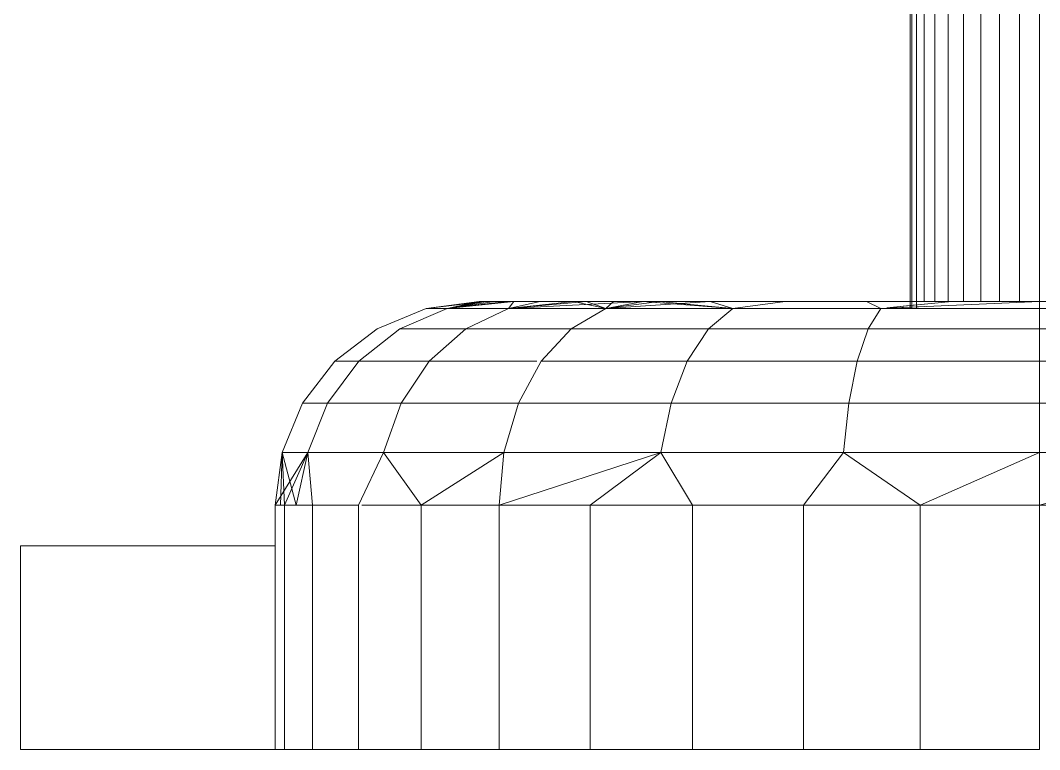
# Model space of a CAD drawing. Header units: centimetres. Extents: x -13467 to 3766, y -437 to 1921.
# Drawn here: x -7442.29 to -7437.29, y 94.03 to 97.61 of the extents above; entities that cross this region are included whole.
import ezdxf

# ---------------------------------------------------------------- set-up
doc = ezdxf.new("R2010")
doc.units = ezdxf.units.CM
doc.layers.add('M-EQPM', color=7, linetype='Continuous', lineweight=9)

# ---------------------------------------------------------------- blocks, each defined once
blk = doc.blocks.new('EQ-02-004 - EQ-02-004_dwg_Agrupar_771-V28-Sección 1-1')
at = {"layer": 'M-EQPM', "color": 136, "true_color": 0x007f7f}
for p, q in [((-7437.9294, 105.0294), (-7437.9294, 96.1953)), ((-7437.9294, 96.1953), (-7437.9294, 105.0294)), ((-7437.9294, 96.1953), (-7437.9294, 105.0294)), ((-7437.9216, 105.0294), (-7437.9216, 96.1953)), ((-7437.8984, 105.0294), (-7437.8984, 96.1953)), ((-7437.8983, 105.0294), (-7437.8983, 96.1953)), ((-7437.8983, 105.0294), (-7437.8983, 96.1953)), ((-7437.8602, 105.0294), (-7437.8602, 96.2294)), ((-7437.8602, 96.2294), (-7437.8602, 105.0294)), ((-7437.8602, 96.2294), (-7437.8602, 105.0294)), ((-7437.8081, 105.0294), (-7437.8081, 96.2294)), ((-7437.7434, 105.0294), (-7437.7434, 96.2294)), ((-7437.6677, 105.0294), (-7437.6677, 96.2294)), ((-7437.5827, 105.0294), (-7437.5827, 96.2294)), ((-7437.4906, 105.0294), (-7437.4906, 96.2294)), ((-7437.4906, 105.0294), (-7437.4906, 96.2294)), ((-7437.4906, 105.0294), (-7437.4906, 96.2294)), ((-7437.3937, 105.0294), (-7437.3937, 96.2294)), ((-7437.3937, 96.2294), (-7437.3937, 105.0294)), ((-7437.3937, 96.2294), (-7437.3937, 105.0294)), ((-7437.2944, 105.0294), (-7437.2944, 96.2294)), ((-7437.2944, 105.0294), (-7437.2944, 96.2294)), ((-7442.2944, 94.0294), (-7442.2944, 95.0294)), ((-7441.0444, 95.0294), (-7442.2944, 95.0294)), ((-7442.2944, 94.0294), (-7442.2944, 95.0294)), ((-7441.0444, 95.0294), (-7442.2944, 95.0294)), ((-7442.2944, 94.0294), (-7441.0444, 94.0294)), ((-7442.2944, 94.0294), (-7441.0444, 94.0294))]:
    blk.add_line(p, q, dxfattribs=at)
at = {"layer": 'M-EQPM', "color": 136, "true_color": 0x007f7f, "flags": 128}
for points in [[(-7437.9216, 96.1953), (-7437.9216, 105.0294)], [(-7437.8081, 96.2294), (-7437.8081, 105.0294)], [(-7437.7434, 96.2294), (-7437.7434, 105.0294)], [(-7437.6676, 96.2294), (-7437.6676, 105.0294)], [(-7437.5827, 96.2294), (-7437.5827, 105.0294)]]:
    blk.add_lwpolyline(points, close=True, dxfattribs=at)
blk.add_lwpolyline([(-7441.0444, 95.0294), (-7442.2944, 95.0294), (-7442.2944, 94.0294), (-7441.0444, 94.0294)], dxfattribs=at)
blk = doc.blocks.new('EQ-02-004 - EQ-02-004_dwg_Agrupar_789-V29-Sección 1-1')
at = {"layer": 'M-EQPM', "color": 136, "true_color": 0x007f7f}
for p, q in [((-7440.3032, 96.1953), (-7440.0444, 96.2294)), ((-7440.3032, 96.1953), (-7440.0106, 96.2294)), ((-7440.3032, 96.1953), (-7440.0253, 96.2294)), ((-7440.2007, 96.1953), (-7440.0106, 96.2294)), ((-7440.2007, 96.1953), (-7439.9098, 96.2294)), ((-7440.2007, 96.1953), (-7439.8745, 96.2294)), ((-7440.2007, 96.1953), (-7439.9684, 96.2294)), ((-7440.2007, 96.1953), (-7440.0253, 96.2294)), ((-7440.0106, 96.2294), (-7440.0444, 96.2294)), ((-7440.0444, 96.2294), (-7440.0253, 96.2294)), ((-7439.8745, 96.2294), (-7440.0253, 96.2294)), ((-7439.9684, 96.2294), (-7440.0253, 96.2294)), ((-7440.0106, 96.2294), (-7439.9098, 96.2294)), ((-7439.8745, 96.2294), (-7439.9684, 96.2294)), ((-7439.9098, 96.2294), (-7439.7447, 96.2294)), ((-7439.9001, 96.1953), (-7439.7447, 96.2294)), ((-7439.9001, 96.1953), (-7439.5192, 96.2294)), ((-7439.9001, 96.1953), (-7439.239, 96.2294)), ((-7439.9001, 96.1953), (-7439.5809, 96.2294)), ((-7439.9001, 96.1953), (-7439.7447, 96.2294)), ((-7439.9001, 96.1953), (-7439.8745, 96.2294)), ((-7439.7447, 96.2294), (-7439.8745, 96.2294)), ((-7439.7447, 96.2294), (-7439.5192, 96.2294)), ((-7439.5809, 96.2294), (-7439.7447, 96.2294)), ((-7439.1611, 96.2294), (-7439.5809, 96.2294)), ((-7439.3855, 96.2294), (-7439.5809, 96.2294)), ((-7439.422, 96.1953), (-7439.5809, 96.2294)), ((-7439.5192, 96.2294), (-7439.239, 96.2294)), ((-7439.422, 96.1953), (-7439.239, 96.2294)), ((-7439.422, 96.1953), (-7438.9108, 96.2294)), ((-7439.422, 96.1953), (-7439.1611, 96.2294)), ((-7439.422, 96.1953), (-7439.3855, 96.2294)), ((-7439.422, 96.1953), (-7439.3855, 96.2294)), ((-7439.1611, 96.2294), (-7439.3855, 96.2294)), ((-7439.239, 96.2294), (-7438.9108, 96.2294)), ((-7438.9108, 96.2294), (-7439.1611, 96.2294)), ((-7438.7988, 96.1953), (-7439.1611, 96.2294)), ((-7438.9108, 96.2294), (-7438.5429, 96.2294)), ((-7438.5429, 96.2294), (-7438.9108, 96.2294)), ((-7438.7988, 96.1953), (-7438.9108, 96.2294)), ((-7438.7988, 96.1953), (-7438.9108, 96.2294)), ((-7438.7988, 96.1953), (-7438.5429, 96.2294)), ((-7438.7988, 96.1953), (-7438.5429, 96.2294)), ((-7438.5429, 96.2294), (-7438.1442, 96.2294)), ((-7438.1442, 96.2294), (-7438.5429, 96.2294)), ((-7438.1442, 96.2294), (-7437.8984, 96.2294)), ((-7437.8984, 96.2294), (-7438.1442, 96.2294)), ((-7438.0732, 96.1953), (-7438.1442, 96.2294)), ((-7438.0732, 96.1953), (-7438.1442, 96.2294)), ((-7438.0445, 96.1981), (-7437.8984, 96.2124)), ((-7438.0445, 96.1981), (-7437.8984, 96.2124)), ((-7437.8984, 96.2124), (-7438.0445, 96.1981)), ((-7437.8984, 96.2124), (-7438.0445, 96.1981)), ((-7437.8984, 96.2124), (-7438.0445, 96.1981)), ((-7437.8984, 96.2124), (-7438.0445, 96.1981)), ((-7438.0445, 96.1966), (-7437.8984, 96.203)), ((-7437.8984, 96.203), (-7438.0445, 96.1966)), ((-7438.0445, 96.1966), (-7437.8984, 96.203)), ((-7440.5444, 96.0954), (-7440.3032, 96.1953)), ((-7440.4337, 96.0954), (-7440.2007, 96.1953)), ((-7440.4337, 96.0954), (-7440.2007, 96.1953)), ((-7440.3032, 96.1953), (-7440.2007, 96.1953)), ((-7440.3032, 96.1953), (-7440.2007, 96.1953)), ((-7440.2007, 96.1953), (-7439.9001, 96.1953)), ((-7439.9001, 96.1953), (-7440.2007, 96.1953)), ((-7440.109, 96.0954), (-7439.9001, 96.1953)), ((-7440.109, 96.0954), (-7439.9001, 96.1953)), ((-7439.9001, 96.1953), (-7439.422, 96.1953)), ((-7439.422, 96.1953), (-7439.9001, 96.1953)), ((-7440.7515, 95.9365), (-7440.5444, 96.0954)), ((-7440.4337, 96.0954), (-7440.109, 96.0954)), ((-7440.109, 96.0954), (-7440.4337, 96.0954)), ((-7440.4337, 96.0954), (-7440.109, 96.0954)), ((-7440.4337, 96.0954), (-7440.109, 96.0954)), ((-7440.9104, 95.7294), (-7440.7515, 95.9365)), ((-7440.7515, 95.9365), (-7440.6337, 95.9365)), ((-7440.7515, 95.9365), (-7440.6337, 95.9365)), ((-7441.0103, 95.4882), (-7440.9104, 95.7294)), ((-7440.9104, 95.7294), (-7440.7872, 95.7294)), ((-7440.9104, 95.7294), (-7440.7872, 95.7294)), ((-7441.0103, 95.4882), (-7441.0444, 95.2294)), ((-7440.8837, 95.4882), (-7441.0444, 95.2294)), ((-7440.8837, 95.4882), (-7441.0444, 95.2294)), ((-7441.0103, 95.4882), (-7441.0184, 95.2294)), ((-7440.8837, 95.4882), (-7441.0103, 95.4882)), ((-7441.0103, 95.4882), (-7440.8837, 95.4882)), ((-7441.0103, 95.4882), (-7440.9408, 95.2294)), ((-7440.8837, 95.4882), (-7440.9982, 95.2294)), ((-7440.8837, 95.4882), (-7440.9982, 95.2294)), ((-7440.9982, 95.2294), (-7440.8837, 95.4882)), ((-7440.8837, 95.4882), (-7440.9408, 95.2294)), ((-7440.8837, 95.4882), (-7440.9408, 95.2294))]:
    blk.add_line(p, q, dxfattribs=at)
at = {"layer": 'M-EQPM', "color": 136, "true_color": 0x007f7f, "flags": 128}
for points in [[(-7440.4337, 96.0954), (-7440.2007, 96.1953), (-7440.3032, 96.1953), (-7440.5444, 96.0954), (-7440.3032, 96.1953), (-7440.2007, 96.1953), (-7439.8744, 96.2294), (-7439.7447, 96.2294)], [(-7440.109, 96.0954), (-7440.4337, 96.0954), (-7440.2007, 96.1953), (-7440.3032, 96.1953), (-7440.0253, 96.2294), (-7440.3032, 96.1953), (-7440.0444, 96.2294), (-7440.0253, 96.2294), (-7440.0444, 96.2294), (-7440.0105, 96.2294), (-7439.9098, 96.2294), (-7440.2007, 96.1953), (-7440.0105, 96.2294), (-7440.0444, 96.2294), (-7440.3032, 96.1953), (-7440.0105, 96.2294), (-7440.3032, 96.1953), (-7440.2007, 96.1953)], [(-7439.422, 96.1953), (-7439.5809, 96.2294), (-7439.9001, 96.1953), (-7440.2007, 96.1953), (-7440.4337, 96.0954)], [(-7439.8744, 96.2294), (-7440.2007, 96.1953), (-7439.9684, 96.2294), (-7439.8744, 96.2294), (-7439.7447, 96.2294), (-7439.9001, 96.1953), (-7439.8744, 96.2294), (-7439.9001, 96.1953), (-7440.2007, 96.1953), (-7440.4337, 96.0954)], [(-7440.0253, 96.2294), (-7439.9684, 96.2294), (-7440.2007, 96.1953), (-7440.0253, 96.2294), (-7440.2007, 96.1953)], [(-7439.7447, 96.2294), (-7439.9098, 96.2294), (-7439.7447, 96.2294), (-7439.9001, 96.1953), (-7439.422, 96.1953)], [(-7439.5192, 96.2294), (-7439.2389, 96.2294), (-7439.9001, 96.1953), (-7439.2389, 96.2294), (-7439.422, 96.1953)], [(-7439.422, 96.1953), (-7439.9001, 96.1953), (-7439.5192, 96.2294)], [(-7439.7447, 96.2294), (-7439.5192, 96.2294), (-7439.9001, 96.1953), (-7439.7447, 96.2294), (-7439.5192, 96.2294), (-7439.2389, 96.2294), (-7438.9108, 96.2294), (-7438.5429, 96.2294), (-7438.7988, 96.1953), (-7438.9108, 96.2294), (-7439.2389, 96.2294), (-7439.422, 96.1953), (-7438.9108, 96.2294), (-7439.422, 96.1953)], [(-7439.5809, 96.2294), (-7439.9001, 96.1953), (-7439.7447, 96.2294), (-7439.5809, 96.2294), (-7439.7447, 96.2294)], [(-7439.3855, 96.2294), (-7439.1611, 96.2294), (-7439.422, 96.1953), (-7439.3855, 96.2294), (-7439.5809, 96.2294), (-7439.422, 96.1953)], [(-7438.7988, 96.1953), (-7439.1611, 96.2294), (-7439.422, 96.1953)], [(-7439.1611, 96.2294), (-7438.9108, 96.2294), (-7439.1611, 96.2294), (-7438.7988, 96.1953)], [(-7438.0731, 96.1953), (-7438.1442, 96.2294), (-7438.5429, 96.2294), (-7438.1442, 96.2294), (-7437.8984, 96.2294)], [(-7438.0731, 96.1953), (-7438.1442, 96.2294), (-7437.8984, 96.2294)], [(-7438.0731, 96.1953), (-7438.1442, 96.2294), (-7437.8984, 96.2294)], [(-7438.0731, 96.1953), (-7438.1442, 96.2294), (-7437.8984, 96.2294)], [(-7440.4337, 96.0954), (-7440.109, 96.0954), (-7439.9001, 96.1953), (-7439.422, 96.1953)], [(-7439.422, 96.1953), (-7439.9001, 96.1953), (-7440.109, 96.0954)], [(-7440.6337, 95.9365), (-7440.7515, 95.9365), (-7440.9104, 95.7294), (-7440.7515, 95.9365), (-7440.6337, 95.9365)], [(-7440.6337, 95.9365), (-7440.7515, 95.9365), (-7440.6337, 95.9365)], [(-7440.7872, 95.7294), (-7440.9104, 95.7294), (-7441.0103, 95.4882), (-7440.9104, 95.7294), (-7440.7872, 95.7294)], [(-7440.7872, 95.7294), (-7440.9104, 95.7294), (-7440.7872, 95.7294)], [(-7441.0444, 95.2294), (-7441.0103, 95.4882), (-7441.0184, 95.2294)], [(-7440.8837, 95.4882), (-7441.0103, 95.4882), (-7441.0444, 95.2294), (-7440.8837, 95.4882)], [(-7440.9408, 95.2294), (-7440.8837, 95.4882), (-7441.0103, 95.4882), (-7441.0184, 95.2294)], [(-7440.8837, 95.4882), (-7441.0103, 95.4882), (-7440.8837, 95.4882)]]:
    blk.add_lwpolyline(points, dxfattribs=at)
for points in [[(-7440.109, 96.0954), (-7439.9001, 96.1953), (-7440.2007, 96.1953), (-7439.9098, 96.2294), (-7440.0105, 96.2294), (-7440.2007, 96.1953), (-7439.9001, 96.1953)], [(-7438.7988, 96.1953), (-7438.9108, 96.2294), (-7438.5429, 96.2294)], [(-7438.7988, 96.1953), (-7438.9108, 96.2294), (-7438.5429, 96.2294), (-7438.1442, 96.2294), (-7438.5429, 96.2294)], [(-7438.9108, 96.2294), (-7438.5429, 96.2294), (-7438.7988, 96.1953)], [(-7440.5444, 96.0954), (-7440.7515, 95.9365)], [(-7440.9408, 95.2294), (-7441.0103, 95.4882)]]:
    blk.add_lwpolyline(points, close=True, dxfattribs=at)
blk = doc.blocks.new('EQ-02-004 - EQ-02-004_dwg_Agrupar_895-V30-Sección 1-1')
at = {"layer": 'M-EQPM', "color": 136, "true_color": 0x007f7f}
for p, q in [((-7440.3032, 96.1953), (-7440.0444, 96.2294)), ((-7440.3032, 96.1953), (-7440.0106, 96.2294)), ((-7440.2007, 96.1953), (-7439.9098, 96.2294)), ((-7440.2007, 96.1953), (-7440.0444, 96.2294)), ((-7440.2007, 96.1953), (-7440.0106, 96.2294)), ((-7440.2007, 96.1953), (-7440.0106, 96.2294)), ((-7440.2007, 96.1953), (-7439.9098, 96.2294)), ((-7440.0106, 96.2294), (-7440.0444, 96.2294)), ((-7440.0444, 96.2294), (-7440.0106, 96.2294)), ((-7439.9098, 96.2294), (-7440.0106, 96.2294)), ((-7440.0106, 96.2294), (-7439.9098, 96.2294)), ((-7439.7447, 96.2294), (-7439.9098, 96.2294)), ((-7439.9098, 96.2294), (-7439.7447, 96.2294)), ((-7439.9001, 96.1953), (-7439.5192, 96.2294)), ((-7439.9001, 96.1953), (-7439.7447, 96.2294)), ((-7439.9001, 96.1953), (-7439.7447, 96.2294)), ((-7439.9001, 96.1953), (-7439.5192, 96.2294)), ((-7439.9001, 96.1953), (-7439.239, 96.2294)), ((-7439.5192, 96.2294), (-7439.7447, 96.2294)), ((-7439.7447, 96.2294), (-7439.5192, 96.2294)), ((-7439.239, 96.2294), (-7439.5192, 96.2294)), ((-7439.5192, 96.2294), (-7439.239, 96.2294)), ((-7439.422, 96.1953), (-7439.5192, 96.2294)), ((-7439.422, 96.1953), (-7439.239, 96.2294)), ((-7439.422, 96.1953), (-7439.239, 96.2294)), ((-7439.422, 96.1953), (-7438.9108, 96.2294)), ((-7438.9108, 96.2294), (-7439.239, 96.2294)), ((-7439.239, 96.2294), (-7438.9108, 96.2294)), ((-7438.7988, 96.1953), (-7439.239, 96.2294)), ((-7438.5429, 96.2294), (-7438.9108, 96.2294)), ((-7438.9108, 96.2294), (-7438.5429, 96.2294)), ((-7438.7988, 96.1953), (-7438.9108, 96.2294)), ((-7438.7988, 96.1953), (-7438.9108, 96.2294)), ((-7438.7988, 96.1953), (-7438.5429, 96.2294)), ((-7438.7988, 96.1953), (-7438.5429, 96.2294)), ((-7438.1442, 96.2294), (-7438.5429, 96.2294)), ((-7438.5429, 96.2294), (-7438.1442, 96.2294)), ((-7437.8602, 96.2294), (-7438.1442, 96.2294)), ((-7438.1442, 96.2294), (-7437.8602, 96.2294)), ((-7438.0732, 96.1953), (-7438.1442, 96.2294)), ((-7438.0732, 96.1953), (-7438.1442, 96.2294)), ((-7438.0445, 96.1981), (-7437.8602, 96.2161)), ((-7438.0445, 96.1981), (-7437.8602, 96.2161)), ((-7438.0445, 96.1981), (-7437.8602, 96.2161)), ((-7438.0445, 96.1981), (-7437.8602, 96.2161)), ((-7437.8602, 96.2161), (-7438.0445, 96.1981)), ((-7437.8602, 96.2161), (-7438.0445, 96.1981)), ((-7438.0445, 96.1966), (-7437.8602, 96.2046)), ((-7437.8602, 96.2046), (-7438.0445, 96.1966)), ((-7438.0445, 96.1966), (-7437.8602, 96.2046)), ((-7437.9216, 96.2294), (-7437.9294, 96.2294)), ((-7437.9294, 96.2294), (-7437.9216, 96.2294)), ((-7437.8984, 96.2294), (-7437.9216, 96.2294)), ((-7437.8984, 96.2294), (-7437.9216, 96.2294)), ((-7437.8602, 96.2294), (-7437.8984, 96.2294)), ((-7437.8602, 96.2294), (-7437.8984, 96.2294)), ((-7437.8602, 96.2294), (-7437.8983, 96.2294)), ((-7440.5444, 96.0954), (-7440.3032, 96.1953)), ((-7440.4337, 96.0954), (-7440.2007, 96.1953)), ((-7440.4337, 96.0954), (-7440.2007, 96.1953)), ((-7440.2007, 96.1953), (-7440.3032, 96.1953)), ((-7440.3032, 96.1953), (-7440.2007, 96.1953)), ((-7439.9001, 96.1953), (-7440.2007, 96.1953)), ((-7440.2007, 96.1953), (-7439.9001, 96.1953)), ((-7440.109, 96.0954), (-7439.9001, 96.1953)), ((-7440.109, 96.0954), (-7439.9001, 96.1953)), ((-7439.422, 96.1953), (-7439.9001, 96.1953)), ((-7439.9001, 96.1953), (-7439.422, 96.1953)), ((-7440.7515, 95.9365), (-7440.5444, 96.0954)), ((-7440.109, 96.0954), (-7440.4337, 96.0954)), ((-7440.4337, 96.0954), (-7440.109, 96.0954)), ((-7440.109, 96.0954), (-7440.4337, 96.0954)), ((-7440.9104, 95.7294), (-7440.7515, 95.9365)), ((-7440.6337, 95.9365), (-7440.7515, 95.9365)), ((-7440.7515, 95.9365), (-7440.6337, 95.9365)), ((-7441.0103, 95.4882), (-7440.9104, 95.7294)), ((-7440.7872, 95.7294), (-7440.9104, 95.7294)), ((-7440.9104, 95.7294), (-7440.7872, 95.7294)), ((-7441.0103, 95.4882), (-7441.0444, 95.2294)), ((-7441.0444, 95.2294), (-7440.8837, 95.4882)), ((-7441.0444, 95.2294), (-7440.8837, 95.4882)), ((-7440.8837, 95.4882), (-7441.0103, 95.4882)), ((-7441.0103, 95.4882), (-7440.9982, 95.2294)), ((-7441.0103, 95.4882), (-7440.8837, 95.4882)), ((-7440.8837, 95.4882), (-7440.9982, 95.2294)), ((-7440.8837, 95.4882), (-7440.9982, 95.2294)), ((-7440.9982, 95.2294), (-7440.8837, 95.4882)), ((-7440.8837, 95.4882), (-7440.9982, 95.2294)), ((-7440.9982, 95.2294), (-7440.8837, 95.4882)), ((-7440.8837, 95.4882), (-7440.9982, 95.2294))]:
    blk.add_line(p, q, dxfattribs=at)
at = {"layer": 'M-EQPM', "color": 136, "true_color": 0x007f7f, "flags": 128}
for points in [[(-7439.422, 96.1953), (-7439.5192, 96.2294), (-7439.422, 96.1953), (-7439.2389, 96.2294), (-7439.5192, 96.2294), (-7439.7447, 96.2294), (-7439.9098, 96.2294), (-7440.2007, 96.1953), (-7440.3032, 96.1953), (-7440.5444, 96.0954), (-7440.7515, 95.9365), (-7440.6337, 95.9365)], [(-7440.5444, 96.0954), (-7440.3032, 96.1953), (-7440.0105, 96.2294), (-7440.2007, 96.1953), (-7439.9001, 96.1953), (-7440.109, 96.0954)], [(-7438.7988, 96.1953), (-7439.2389, 96.2294), (-7438.9108, 96.2294), (-7439.2389, 96.2294), (-7439.5192, 96.2294), (-7439.7447, 96.2294), (-7439.9001, 96.1953), (-7439.5192, 96.2294), (-7439.9001, 96.1953), (-7440.2007, 96.1953), (-7440.4337, 96.0954)], [(-7440.4337, 96.0954), (-7440.2007, 96.1953), (-7439.9001, 96.1953), (-7439.7447, 96.2294), (-7439.9098, 96.2294), (-7440.0105, 96.2294), (-7440.2007, 96.1953), (-7439.9098, 96.2294), (-7440.0105, 96.2294), (-7440.0444, 96.2294), (-7440.2007, 96.1953), (-7440.0444, 96.2294), (-7440.3032, 96.1953), (-7440.2007, 96.1953), (-7440.4337, 96.0954), (-7440.109, 96.0954)], [(-7440.109, 96.0954), (-7440.4337, 96.0954), (-7440.2007, 96.1953), (-7440.3032, 96.1953), (-7440.2007, 96.1953), (-7440.0105, 96.2294), (-7440.0444, 96.2294), (-7440.0105, 96.2294), (-7440.0444, 96.2294), (-7440.3032, 96.1953), (-7440.0105, 96.2294)], [(-7440.0105, 96.2294), (-7439.9098, 96.2294), (-7440.2007, 96.1953), (-7439.9001, 96.1953), (-7440.109, 96.0954)], [(-7439.422, 96.1953), (-7439.9001, 96.1953), (-7439.7447, 96.2294), (-7439.9098, 96.2294), (-7439.7447, 96.2294)], [(-7439.7447, 96.2294), (-7439.5192, 96.2294), (-7439.9001, 96.1953), (-7439.422, 96.1953)], [(-7439.422, 96.1953), (-7439.2389, 96.2294), (-7439.9001, 96.1953), (-7439.2389, 96.2294), (-7439.5192, 96.2294), (-7439.2389, 96.2294), (-7438.9108, 96.2294), (-7438.5429, 96.2294), (-7438.7988, 96.1953), (-7438.9108, 96.2294), (-7438.7988, 96.1953)], [(-7439.422, 96.1953), (-7439.2389, 96.2294), (-7438.7988, 96.1953)], [(-7439.422, 96.1953), (-7438.9108, 96.2294), (-7439.422, 96.1953), (-7439.2389, 96.2294), (-7438.9108, 96.2294), (-7438.5429, 96.2294), (-7438.7988, 96.1953)], [(-7438.5429, 96.2294), (-7438.9108, 96.2294), (-7438.7988, 96.1953)], [(-7438.7988, 96.1953), (-7438.5429, 96.2294), (-7438.1442, 96.2294), (-7438.5429, 96.2294)], [(-7438.0731, 96.1953), (-7438.1442, 96.2294), (-7438.5429, 96.2294), (-7438.1442, 96.2294), (-7437.8602, 96.2294)], [(-7437.8602, 96.2294), (-7438.1442, 96.2294), (-7438.0731, 96.1953)], [(-7437.8602, 96.2294), (-7438.1442, 96.2294), (-7438.0731, 96.1953)], [(-7438.0731, 96.1953), (-7438.1442, 96.2294), (-7437.8602, 96.2294)], [(-7437.8602, 96.2294), (-7437.8983, 96.2294), (-7437.9216, 96.2294), (-7437.9294, 96.2294), (-7437.9216, 96.2294), (-7437.8983, 96.2294), (-7437.8602, 96.2294)], [(-7437.9294, 96.2294), (-7437.9216, 96.2294), (-7437.8983, 96.2294), (-7437.8602, 96.2294)], [(-7437.9294, 96.2294), (-7437.9216, 96.2294), (-7437.8983, 96.2294)], [(-7440.4337, 96.0954), (-7440.109, 96.0954), (-7439.9001, 96.1953), (-7439.422, 96.1953)], [(-7440.109, 96.0954), (-7439.9001, 96.1953), (-7439.422, 96.1953)], [(-7440.5444, 96.0954), (-7440.7515, 95.9365), (-7440.6337, 95.9365)], [(-7440.6337, 95.9365), (-7440.7515, 95.9365), (-7440.9104, 95.7294), (-7441.0103, 95.4882), (-7440.8837, 95.4882)], [(-7440.7872, 95.7294), (-7440.9104, 95.7294), (-7440.7515, 95.9365), (-7440.6337, 95.9365)], [(-7440.8837, 95.4882), (-7441.0103, 95.4882), (-7440.9104, 95.7294), (-7440.7872, 95.7294)], [(-7440.7872, 95.7294), (-7440.9104, 95.7294), (-7440.7872, 95.7294)], [(-7440.8837, 95.4882), (-7441.0444, 95.2294), (-7441.0103, 95.4882), (-7440.8837, 95.4882)], [(-7440.9982, 95.2294), (-7441.0103, 95.4882), (-7441.0444, 95.2294)], [(-7440.8837, 95.4882), (-7441.0103, 95.4882), (-7440.9982, 95.2294)]]:
    blk.add_lwpolyline(points, dxfattribs=at)
for points in [[(-7440.0105, 96.2294), (-7440.2007, 96.1953), (-7439.9098, 96.2294)], [(-7439.5192, 96.2294), (-7439.7447, 96.2294), (-7439.9001, 96.1953)], [(-7438.9108, 96.2294), (-7438.5429, 96.2294), (-7438.7988, 96.1953)]]:
    blk.add_lwpolyline(points, close=True, dxfattribs=at)
blk = doc.blocks.new('EQ-02-004 - EQ-02-004_dwg_Agrupar_786-V31-Sección 1-1')
at = {"layer": 'M-EQPM', "color": 136, "true_color": 0x007f7f}
for p, q in [((-7440.3032, 96.1953), (-7440.0444, 96.2294)), ((-7440.3032, 96.1953), (-7440.0106, 96.2294)), ((-7440.3032, 96.1953), (-7440.0253, 96.2294)), ((-7440.2007, 96.1953), (-7440.0106, 96.2294)), ((-7440.2007, 96.1953), (-7439.9098, 96.2294)), ((-7440.2007, 96.1953), (-7439.8745, 96.2294)), ((-7440.2007, 96.1953), (-7439.9684, 96.2294)), ((-7440.2007, 96.1953), (-7440.0253, 96.2294)), ((-7440.0106, 96.2294), (-7440.0444, 96.2294)), ((-7440.0444, 96.2294), (-7440.0253, 96.2294)), ((-7439.8745, 96.2294), (-7440.0253, 96.2294)), ((-7439.9684, 96.2294), (-7440.0253, 96.2294)), ((-7440.0106, 96.2294), (-7439.9098, 96.2294)), ((-7439.8745, 96.2294), (-7439.9684, 96.2294)), ((-7439.9098, 96.2294), (-7439.7447, 96.2294)), ((-7439.9001, 96.1953), (-7439.7447, 96.2294)), ((-7439.9001, 96.1953), (-7439.5192, 96.2294)), ((-7439.9001, 96.1953), (-7439.239, 96.2294)), ((-7439.9001, 96.1953), (-7439.5809, 96.2294)), ((-7439.9001, 96.1953), (-7439.7447, 96.2294)), ((-7439.9001, 96.1953), (-7439.8745, 96.2294)), ((-7439.7447, 96.2294), (-7439.8745, 96.2294)), ((-7439.7447, 96.2294), (-7439.5192, 96.2294)), ((-7439.5809, 96.2294), (-7439.7447, 96.2294)), ((-7439.1611, 96.2294), (-7439.5809, 96.2294)), ((-7439.3855, 96.2294), (-7439.5809, 96.2294)), ((-7439.422, 96.1953), (-7439.5809, 96.2294)), ((-7439.5192, 96.2294), (-7439.239, 96.2294)), ((-7439.422, 96.1953), (-7439.239, 96.2294)), ((-7439.422, 96.1953), (-7438.9108, 96.2294)), ((-7439.422, 96.1953), (-7439.1611, 96.2294)), ((-7439.422, 96.1953), (-7439.3855, 96.2294)), ((-7439.422, 96.1953), (-7439.3855, 96.2294)), ((-7439.1611, 96.2294), (-7439.3855, 96.2294)), ((-7439.239, 96.2294), (-7438.9108, 96.2294)), ((-7438.9108, 96.2294), (-7439.1611, 96.2294)), ((-7438.7988, 96.1953), (-7439.1611, 96.2294)), ((-7438.9108, 96.2294), (-7438.5429, 96.2294)), ((-7438.5429, 96.2294), (-7438.9108, 96.2294)), ((-7438.7988, 96.1953), (-7438.9108, 96.2294)), ((-7438.7988, 96.1953), (-7438.9108, 96.2294)), ((-7438.7988, 96.1953), (-7438.5429, 96.2294)), ((-7438.7988, 96.1953), (-7438.5429, 96.2294)), ((-7438.5429, 96.2294), (-7438.1442, 96.2294)), ((-7438.1442, 96.2294), (-7438.5429, 96.2294)), ((-7438.1442, 96.2294), (-7437.8984, 96.2294)), ((-7437.8984, 96.2294), (-7438.1442, 96.2294)), ((-7438.0732, 96.1953), (-7438.1442, 96.2294)), ((-7438.0732, 96.1953), (-7438.1442, 96.2294)), ((-7438.0445, 96.1981), (-7437.8984, 96.2124)), ((-7438.0445, 96.1981), (-7437.8984, 96.2124)), ((-7437.8984, 96.2124), (-7438.0445, 96.1981)), ((-7437.8984, 96.2124), (-7438.0445, 96.1981)), ((-7437.8984, 96.2124), (-7438.0445, 96.1981)), ((-7437.8984, 96.2124), (-7438.0445, 96.1981)), ((-7438.0445, 96.1966), (-7437.8984, 96.203)), ((-7437.8984, 96.203), (-7438.0445, 96.1966)), ((-7438.0445, 96.1966), (-7437.8984, 96.203)), ((-7440.5444, 96.0954), (-7440.3032, 96.1953)), ((-7440.4337, 96.0954), (-7440.2007, 96.1953)), ((-7440.4337, 96.0954), (-7440.2007, 96.1953)), ((-7440.3032, 96.1953), (-7440.2007, 96.1953)), ((-7440.3032, 96.1953), (-7440.2007, 96.1953)), ((-7440.2007, 96.1953), (-7439.9001, 96.1953)), ((-7439.9001, 96.1953), (-7440.2007, 96.1953)), ((-7440.109, 96.0954), (-7439.9001, 96.1953)), ((-7440.109, 96.0954), (-7439.9001, 96.1953)), ((-7439.9001, 96.1953), (-7439.422, 96.1953)), ((-7439.422, 96.1953), (-7439.9001, 96.1953)), ((-7440.7515, 95.9365), (-7440.5444, 96.0954)), ((-7440.4337, 96.0954), (-7440.109, 96.0954)), ((-7440.109, 96.0954), (-7440.4337, 96.0954)), ((-7440.4337, 96.0954), (-7440.109, 96.0954)), ((-7440.4337, 96.0954), (-7440.109, 96.0954)), ((-7440.9104, 95.7294), (-7440.7515, 95.9365)), ((-7440.7515, 95.9365), (-7440.6337, 95.9365)), ((-7440.7515, 95.9365), (-7440.6337, 95.9365)), ((-7441.0103, 95.4882), (-7440.9104, 95.7294)), ((-7440.9104, 95.7294), (-7440.7872, 95.7294)), ((-7440.9104, 95.7294), (-7440.7872, 95.7294)), ((-7441.0103, 95.4882), (-7441.0444, 95.2294)), ((-7440.8837, 95.4882), (-7441.0444, 95.2294)), ((-7440.8837, 95.4882), (-7441.0444, 95.2294)), ((-7441.0103, 95.4882), (-7441.0184, 95.2294)), ((-7440.8837, 95.4882), (-7441.0103, 95.4882)), ((-7441.0103, 95.4882), (-7440.8837, 95.4882)), ((-7441.0103, 95.4882), (-7440.9408, 95.2294)), ((-7440.8837, 95.4882), (-7440.9982, 95.2294)), ((-7440.8837, 95.4882), (-7440.9982, 95.2294)), ((-7440.9982, 95.2294), (-7440.8837, 95.4882)), ((-7440.8837, 95.4882), (-7440.9408, 95.2294)), ((-7440.8837, 95.4882), (-7440.9408, 95.2294))]:
    blk.add_line(p, q, dxfattribs=at)
at = {"layer": 'M-EQPM', "color": 136, "true_color": 0x007f7f, "flags": 128}
for points in [[(-7440.4337, 96.0954), (-7440.2007, 96.1953), (-7440.3032, 96.1953), (-7440.5444, 96.0954), (-7440.3032, 96.1953), (-7440.2007, 96.1953), (-7439.8744, 96.2294), (-7439.7447, 96.2294)], [(-7440.109, 96.0954), (-7440.4337, 96.0954), (-7440.2007, 96.1953), (-7440.3032, 96.1953), (-7440.0253, 96.2294), (-7440.3032, 96.1953), (-7440.0444, 96.2294), (-7440.0253, 96.2294), (-7440.0444, 96.2294), (-7440.0105, 96.2294), (-7439.9098, 96.2294), (-7440.2007, 96.1953), (-7440.0105, 96.2294), (-7440.0444, 96.2294), (-7440.3032, 96.1953), (-7440.0105, 96.2294), (-7440.3032, 96.1953), (-7440.2007, 96.1953)], [(-7439.422, 96.1953), (-7439.5809, 96.2294), (-7439.9001, 96.1953), (-7440.2007, 96.1953), (-7440.4337, 96.0954)], [(-7439.8744, 96.2294), (-7440.2007, 96.1953), (-7439.9684, 96.2294), (-7439.8744, 96.2294), (-7439.7447, 96.2294), (-7439.9001, 96.1953), (-7439.8744, 96.2294), (-7439.9001, 96.1953), (-7440.2007, 96.1953), (-7440.4337, 96.0954)], [(-7440.0253, 96.2294), (-7439.9684, 96.2294), (-7440.2007, 96.1953), (-7440.0253, 96.2294), (-7440.2007, 96.1953)], [(-7439.7447, 96.2294), (-7439.9098, 96.2294), (-7439.7447, 96.2294), (-7439.9001, 96.1953), (-7439.422, 96.1953)], [(-7439.5192, 96.2294), (-7439.2389, 96.2294), (-7439.9001, 96.1953), (-7439.2389, 96.2294), (-7439.422, 96.1953)], [(-7439.422, 96.1953), (-7439.9001, 96.1953), (-7439.5192, 96.2294)], [(-7439.7447, 96.2294), (-7439.5192, 96.2294), (-7439.9001, 96.1953), (-7439.7447, 96.2294), (-7439.5192, 96.2294), (-7439.2389, 96.2294), (-7438.9108, 96.2294), (-7438.5429, 96.2294), (-7438.7988, 96.1953), (-7438.9108, 96.2294), (-7439.2389, 96.2294), (-7439.422, 96.1953), (-7438.9108, 96.2294), (-7439.422, 96.1953)], [(-7439.5809, 96.2294), (-7439.9001, 96.1953), (-7439.7447, 96.2294), (-7439.5809, 96.2294), (-7439.7447, 96.2294)], [(-7439.3855, 96.2294), (-7439.1611, 96.2294), (-7439.422, 96.1953), (-7439.3855, 96.2294), (-7439.5809, 96.2294), (-7439.422, 96.1953)], [(-7438.7988, 96.1953), (-7439.1611, 96.2294), (-7439.422, 96.1953)], [(-7439.1611, 96.2294), (-7438.9108, 96.2294), (-7439.1611, 96.2294), (-7438.7988, 96.1953)], [(-7438.0731, 96.1953), (-7438.1442, 96.2294), (-7438.5429, 96.2294), (-7438.1442, 96.2294), (-7437.8984, 96.2294)], [(-7438.0731, 96.1953), (-7438.1442, 96.2294), (-7437.8984, 96.2294)], [(-7438.0731, 96.1953), (-7438.1442, 96.2294), (-7437.8984, 96.2294)], [(-7438.0731, 96.1953), (-7438.1442, 96.2294), (-7437.8984, 96.2294)], [(-7440.4337, 96.0954), (-7440.109, 96.0954), (-7439.9001, 96.1953), (-7439.422, 96.1953)], [(-7439.422, 96.1953), (-7439.9001, 96.1953), (-7440.109, 96.0954)], [(-7440.6337, 95.9365), (-7440.7515, 95.9365), (-7440.9104, 95.7294), (-7440.7515, 95.9365), (-7440.6337, 95.9365)], [(-7440.6337, 95.9365), (-7440.7515, 95.9365), (-7440.6337, 95.9365)], [(-7440.7872, 95.7294), (-7440.9104, 95.7294), (-7441.0103, 95.4882), (-7440.9104, 95.7294), (-7440.7872, 95.7294)], [(-7440.7872, 95.7294), (-7440.9104, 95.7294), (-7440.7872, 95.7294)], [(-7441.0444, 95.2294), (-7441.0103, 95.4882), (-7441.0184, 95.2294)], [(-7440.8837, 95.4882), (-7441.0103, 95.4882), (-7441.0444, 95.2294), (-7440.8837, 95.4882)], [(-7440.9408, 95.2294), (-7440.8837, 95.4882), (-7441.0103, 95.4882), (-7441.0184, 95.2294)], [(-7440.8837, 95.4882), (-7441.0103, 95.4882), (-7440.8837, 95.4882)]]:
    blk.add_lwpolyline(points, dxfattribs=at)
for points in [[(-7440.109, 96.0954), (-7439.9001, 96.1953), (-7440.2007, 96.1953), (-7439.9098, 96.2294), (-7440.0105, 96.2294), (-7440.2007, 96.1953), (-7439.9001, 96.1953)], [(-7438.7988, 96.1953), (-7438.9108, 96.2294), (-7438.5429, 96.2294)], [(-7438.7988, 96.1953), (-7438.9108, 96.2294), (-7438.5429, 96.2294), (-7438.1442, 96.2294), (-7438.5429, 96.2294)], [(-7438.9108, 96.2294), (-7438.5429, 96.2294), (-7438.7988, 96.1953)], [(-7440.5444, 96.0954), (-7440.7515, 95.9365)], [(-7440.9408, 95.2294), (-7441.0103, 95.4882)]]:
    blk.add_lwpolyline(points, close=True, dxfattribs=at)
blk = doc.blocks.new('EQ-02-004 - EQ-02-004_dwg_Agrupar_898-V32-Sección 1-1')
at = {"layer": 'M-EQPM', "color": 136, "true_color": 0x007f7f}
for p, q in [((-7440.3032, 96.1953), (-7440.0444, 96.2294)), ((-7440.3032, 96.1953), (-7440.0106, 96.2294)), ((-7440.2007, 96.1953), (-7439.9098, 96.2294)), ((-7440.2007, 96.1953), (-7440.0444, 96.2294)), ((-7440.2007, 96.1953), (-7440.0106, 96.2294)), ((-7440.2007, 96.1953), (-7440.0106, 96.2294)), ((-7440.2007, 96.1953), (-7439.9098, 96.2294)), ((-7440.0106, 96.2294), (-7440.0444, 96.2294)), ((-7440.0444, 96.2294), (-7440.0106, 96.2294)), ((-7439.9098, 96.2294), (-7440.0106, 96.2294)), ((-7440.0106, 96.2294), (-7439.9098, 96.2294)), ((-7439.7447, 96.2294), (-7439.9098, 96.2294)), ((-7439.9098, 96.2294), (-7439.7447, 96.2294)), ((-7439.9001, 96.1953), (-7439.5192, 96.2294)), ((-7439.9001, 96.1953), (-7439.7447, 96.2294)), ((-7439.9001, 96.1953), (-7439.7447, 96.2294)), ((-7439.9001, 96.1953), (-7439.5192, 96.2294)), ((-7439.9001, 96.1953), (-7439.239, 96.2294)), ((-7439.5192, 96.2294), (-7439.7447, 96.2294)), ((-7439.7447, 96.2294), (-7439.5192, 96.2294)), ((-7439.239, 96.2294), (-7439.5192, 96.2294)), ((-7439.5192, 96.2294), (-7439.239, 96.2294)), ((-7439.422, 96.1953), (-7439.5192, 96.2294)), ((-7439.422, 96.1953), (-7439.239, 96.2294)), ((-7439.422, 96.1953), (-7439.239, 96.2294)), ((-7439.422, 96.1953), (-7438.9108, 96.2294)), ((-7438.9108, 96.2294), (-7439.239, 96.2294)), ((-7439.239, 96.2294), (-7438.9108, 96.2294)), ((-7438.7988, 96.1953), (-7439.239, 96.2294)), ((-7438.5429, 96.2294), (-7438.9108, 96.2294)), ((-7438.9108, 96.2294), (-7438.5429, 96.2294)), ((-7438.7988, 96.1953), (-7438.9108, 96.2294)), ((-7438.7988, 96.1953), (-7438.9108, 96.2294)), ((-7438.7988, 96.1953), (-7438.5429, 96.2294)), ((-7438.7988, 96.1953), (-7438.5429, 96.2294)), ((-7438.1442, 96.2294), (-7438.5429, 96.2294)), ((-7438.5429, 96.2294), (-7438.1442, 96.2294)), ((-7437.8602, 96.2294), (-7438.1442, 96.2294)), ((-7438.1442, 96.2294), (-7437.7246, 96.2294)), ((-7438.0732, 96.1953), (-7438.1442, 96.2294)), ((-7438.0732, 96.1953), (-7438.1442, 96.2294)), ((-7438.0732, 96.1953), (-7437.2944, 96.2294)), ((-7438.0445, 96.1981), (-7437.7246, 96.2294)), ((-7438.0445, 96.1981), (-7437.8602, 96.2161)), ((-7438.0445, 96.1981), (-7437.8602, 96.2161)), ((-7438.0445, 96.1981), (-7437.8602, 96.2161)), ((-7437.9216, 96.2294), (-7437.9294, 96.2294)), ((-7437.9294, 96.2294), (-7437.9216, 96.2294)), ((-7437.8984, 96.2294), (-7437.9216, 96.2294)), ((-7437.8984, 96.2294), (-7437.9216, 96.2294)), ((-7437.8602, 96.2294), (-7437.8984, 96.2294)), ((-7437.8602, 96.2294), (-7437.8984, 96.2294)), ((-7437.8602, 96.2294), (-7437.8983, 96.2294)), ((-7437.8081, 96.2294), (-7437.8602, 96.2294)), ((-7437.7434, 96.2294), (-7437.8081, 96.2294)), ((-7437.6677, 96.2294), (-7437.7434, 96.2294)), ((-7437.7246, 96.2294), (-7437.2944, 96.2294)), ((-7437.5827, 96.2294), (-7437.6677, 96.2294)), ((-7437.4906, 96.2294), (-7437.5827, 96.2294)), ((-7437.3937, 96.2294), (-7437.4906, 96.2294)), ((-7437.3937, 96.2294), (-7437.4906, 96.2294)), ((-7437.2944, 96.2294), (-7437.3937, 96.2294)), ((-7437.3937, 96.2294), (-7437.2944, 96.2294)), ((-7440.5444, 96.0954), (-7440.3032, 96.1953)), ((-7440.4337, 96.0954), (-7440.2007, 96.1953)), ((-7440.4337, 96.0954), (-7440.2007, 96.1953)), ((-7440.2007, 96.1953), (-7440.3032, 96.1953)), ((-7440.3032, 96.1953), (-7440.2007, 96.1953)), ((-7439.9001, 96.1953), (-7440.2007, 96.1953)), ((-7440.2007, 96.1953), (-7439.9001, 96.1953)), ((-7440.109, 96.0954), (-7439.9001, 96.1953)), ((-7440.109, 96.0954), (-7439.9001, 96.1953)), ((-7439.422, 96.1953), (-7439.9001, 96.1953)), ((-7439.9001, 96.1953), (-7439.422, 96.1953)), ((-7439.5925, 96.0954), (-7439.422, 96.1953)), ((-7439.5925, 96.0954), (-7439.422, 96.1953)), ((-7439.422, 96.1953), (-7439.5925, 96.0954)), ((-7439.422, 96.1953), (-7438.7988, 96.1953)), ((-7438.9194, 96.0954), (-7438.7988, 96.1953)), ((-7438.9194, 96.0954), (-7438.7988, 96.1953)), ((-7438.9194, 96.0954), (-7438.7988, 96.1953)), ((-7438.7988, 96.1953), (-7438.0732, 96.1953)), ((-7438.1355, 96.0954), (-7438.0732, 96.1953)), ((-7438.0732, 96.1953), (-7437.2944, 96.1953)), ((-7440.7515, 95.9365), (-7440.5444, 96.0954)), ((-7440.6337, 95.9365), (-7440.4337, 96.0954)), ((-7440.109, 96.0954), (-7440.4337, 96.0954)), ((-7440.4337, 96.0954), (-7440.109, 96.0954)), ((-7440.109, 96.0954), (-7440.4337, 96.0954)), ((-7440.2883, 95.9365), (-7440.109, 96.0954)), ((-7440.109, 96.0954), (-7439.5925, 96.0954)), ((-7439.7389, 95.9365), (-7439.5925, 96.0954)), ((-7439.5925, 96.0954), (-7438.9194, 96.0954)), ((-7439.5925, 96.0954), (-7438.9194, 96.0954)), ((-7439.023, 95.9365), (-7438.9194, 96.0954)), ((-7439.0229, 95.9365), (-7438.9194, 96.0954)), ((-7438.9194, 96.0954), (-7438.1355, 96.0954)), ((-7438.1892, 95.9365), (-7438.1355, 96.0954)), ((-7438.1355, 96.0954), (-7437.2944, 96.0954)), ((-7440.9104, 95.7294), (-7440.7515, 95.9365)), ((-7440.7872, 95.7294), (-7440.6337, 95.9365)), ((-7440.6337, 95.9365), (-7440.7515, 95.9365)), ((-7440.7515, 95.9365), (-7440.6337, 95.9365)), ((-7440.6337, 95.9365), (-7440.2883, 95.9365)), ((-7440.426, 95.7294), (-7440.2883, 95.9365)), ((-7440.2883, 95.9365), (-7439.7609, 95.9365)), ((-7440.2883, 95.9365), (-7439.7609, 95.9365)), ((-7439.7609, 95.9365), (-7440.2883, 95.9365)), ((-7439.8513, 95.7294), (-7439.7389, 95.9365)), ((-7439.7389, 95.9365), (-7439.8513, 95.7294)), ((-7439.8513, 95.7294), (-7439.7389, 95.9365)), ((-7439.7389, 95.9365), (-7439.0229, 95.9365)), ((-7439.1024, 95.7294), (-7439.0229, 95.9365)), ((-7439.0229, 95.9365), (-7438.1892, 95.9365)), ((-7438.2303, 95.7294), (-7438.1892, 95.9365)), ((-7438.1892, 95.9365), (-7437.2944, 95.9365)), ((-7437.2944, 95.9365), (-7436.3997, 95.9365)), ((-7437.2944, 95.9365), (-7436.3997, 95.9365)), ((-7441.0103, 95.4882), (-7440.9104, 95.7294)), ((-7440.7872, 95.7294), (-7440.9104, 95.7294)), ((-7440.9104, 95.7294), (-7440.7872, 95.7294)), ((-7440.8837, 95.4882), (-7440.7872, 95.7294)), ((-7440.7872, 95.7294), (-7440.426, 95.7294)), ((-7440.426, 95.7294), (-7440.5125, 95.4882)), ((-7440.5125, 95.4882), (-7440.426, 95.7294)), ((-7440.426, 95.7294), (-7439.8513, 95.7294)), ((-7439.8513, 95.7294), (-7439.922, 95.4882)), ((-7439.8513, 95.7294), (-7439.1024, 95.7294)), ((-7439.1024, 95.7294), (-7439.1523, 95.4882)), ((-7439.1024, 95.7294), (-7438.2303, 95.7294)), ((-7439.1024, 95.7294), (-7438.2303, 95.7294)), ((-7439.1024, 95.7294), (-7438.2303, 95.7294)), ((-7438.2303, 95.7294), (-7438.2562, 95.4882)), ((-7438.2303, 95.7294), (-7438.2562, 95.4882)), ((-7438.2303, 95.7294), (-7438.2562, 95.4882)), ((-7438.2303, 95.7294), (-7437.2944, 95.7294)), ((-7436.3585, 95.7294), (-7437.2944, 95.7294)), ((-7441.0103, 95.4882), (-7441.0444, 95.2294)), ((-7441.0444, 95.2294), (-7440.8837, 95.4882)), ((-7440.8837, 95.4882), (-7441.0103, 95.4882)), ((-7441.0103, 95.4882), (-7440.9982, 95.2294)), ((-7441.0103, 95.4882), (-7440.8837, 95.4882)), ((-7440.8837, 95.4882), (-7440.9982, 95.2294)), ((-7440.8837, 95.4882), (-7440.9982, 95.2294)), ((-7440.9982, 95.2294), (-7440.8837, 95.4882)), ((-7440.8837, 95.4882), (-7440.9982, 95.2294)), ((-7440.8608, 95.2294), (-7440.8837, 95.4882)), ((-7440.8837, 95.4882), (-7440.5125, 95.4882)), ((-7440.8837, 95.4882), (-7440.8609, 95.2294)), ((-7440.5125, 95.4882), (-7440.6357, 95.2294)), ((-7440.6357, 95.2294), (-7440.5125, 95.4882)), ((-7440.5125, 95.4882), (-7440.6357, 95.2294)), ((-7440.5125, 95.4882), (-7439.922, 95.4882)), ((-7440.5125, 95.4882), (-7440.3282, 95.2294)), ((-7440.3282, 95.2294), (-7440.5125, 95.4882)), ((-7439.922, 95.4882), (-7440.3282, 95.2294)), ((-7439.922, 95.4882), (-7440.3282, 95.2294)), ((-7439.922, 95.4882), (-7439.9461, 95.2294)), ((-7439.9461, 95.2294), (-7439.1523, 95.4882)), ((-7439.9461, 95.2294), (-7439.922, 95.4882)), ((-7439.9461, 95.2294), (-7439.922, 95.4882)), ((-7439.922, 95.4882), (-7439.1523, 95.4882)), ((-7439.1523, 95.4882), (-7439.4986, 95.2294)), ((-7438.9969, 95.2294), (-7439.1524, 95.4882)), ((-7438.9969, 95.2294), (-7439.1524, 95.4882)), ((-7439.1523, 95.4882), (-7438.9969, 95.2294)), ((-7439.1523, 95.4882), (-7438.2562, 95.4882)), ((-7439.1523, 95.4882), (-7438.2562, 95.4882)), ((-7438.2562, 95.4882), (-7439.1523, 95.4882)), ((-7438.2562, 95.4882), (-7438.4532, 95.2294)), ((-7438.2562, 95.4882), (-7438.4532, 95.2294)), ((-7438.2562, 95.4882), (-7437.2944, 95.4882)), ((-7438.2562, 95.4882), (-7437.881, 95.2294)), ((-7437.881, 95.2294), (-7438.2562, 95.4882)), ((-7437.2944, 95.4882), (-7437.881, 95.2294)), ((-7441.0444, 95.2294), (-7441.0444, 94.0294)), ((-7441.0444, 95.2294), (-7440.9982, 95.2294)), ((-7440.8608, 95.2294), (-7440.9982, 95.2294)), ((-7440.9982, 95.2294), (-7440.9982, 94.0294)), ((-7440.8609, 95.2294), (-7440.8609, 94.0294)), ((-7440.8608, 95.2294), (-7440.6357, 95.2294)), ((-7440.8608, 95.2294), (-7440.8608, 94.0294)), ((-7440.8608, 95.2294), (-7440.6357, 95.2294)), ((-7440.6357, 95.2294), (-7440.8608, 95.2294)), ((-7440.6357, 95.2294), (-7440.6357, 94.0294)), ((-7440.6357, 94.0294), (-7440.6357, 95.2294)), ((-7440.6186, 95.2294), (-7440.3282, 95.2294)), ((-7440.6186, 95.2294), (-7440.3282, 95.2294)), ((-7439.9461, 95.2294), (-7440.3282, 95.2294)), ((-7440.3282, 95.2294), (-7440.3282, 94.0294)), ((-7439.9461, 95.2294), (-7440.3282, 95.2294)), ((-7440.3282, 95.2294), (-7439.9461, 95.2294)), ((-7440.3282, 95.2294), (-7440.3282, 94.0294)), ((-7439.9461, 95.2294), (-7439.4986, 95.2294)), ((-7439.9461, 95.2294), (-7439.9461, 94.0294)), ((-7439.9461, 94.0294), (-7439.9461, 95.2294)), ((-7439.4986, 95.2294), (-7438.9969, 95.2294)), ((-7439.4986, 95.2294), (-7439.4986, 94.0294)), ((-7438.9969, 95.2294), (-7438.4532, 95.2294)), ((-7438.9969, 95.2294), (-7438.9969, 94.0294)), ((-7438.4532, 95.2294), (-7437.881, 95.2294)), ((-7438.4532, 95.2294), (-7438.4532, 94.0294)), ((-7438.4532, 95.2294), (-7437.881, 95.2294)), ((-7437.881, 95.2294), (-7437.2944, 95.2294)), ((-7437.881, 95.2294), (-7437.881, 94.0294)), ((-7437.2944, 95.2294), (-7437.881, 95.2294)), ((-7437.881, 95.2294), (-7437.2944, 95.2294)), ((-7437.2944, 94.0294), (-7437.2944, 95.2294)), ((-7440.9982, 94.0294), (-7441.0444, 94.0294)), ((-7441.0444, 94.0294), (-7440.9982, 94.0294)), ((-7440.8608, 94.0294), (-7440.9982, 94.0294)), ((-7440.6357, 94.0294), (-7440.8608, 94.0294)), ((-7440.8608, 94.0294), (-7440.6357, 94.0294)), ((-7440.8608, 94.0294), (-7440.6357, 94.0294)), ((-7440.3282, 94.0294), (-7440.6357, 94.0294)), ((-7439.9461, 94.0294), (-7440.3282, 94.0294)), ((-7440.3282, 94.0294), (-7439.9461, 94.0294)), ((-7440.3282, 94.0294), (-7439.9461, 94.0294)), ((-7439.4986, 94.0294), (-7439.9461, 94.0294)), ((-7439.9461, 94.0294), (-7439.4986, 94.0294)), ((-7438.9969, 94.0294), (-7439.4986, 94.0294)), ((-7438.4532, 94.0294), (-7438.9969, 94.0294)), ((-7437.881, 94.0294), (-7438.4532, 94.0294)), ((-7437.881, 94.0294), (-7437.2944, 94.0294)), ((-7437.881, 94.0294), (-7437.2944, 94.0294))]:
    blk.add_line(p, q, dxfattribs=at)
at = {"layer": 'M-EQPM', "color": 136, "true_color": 0x007f7f, "flags": 128}
for points in [[(-7439.422, 96.1953), (-7439.5192, 96.2294), (-7439.422, 96.1953), (-7439.2389, 96.2294), (-7439.5192, 96.2294), (-7439.7447, 96.2294), (-7439.9098, 96.2294), (-7440.2007, 96.1953), (-7440.3032, 96.1953), (-7440.5444, 96.0954), (-7440.7515, 95.9365), (-7440.6337, 95.9365), (-7440.7872, 95.7294), (-7440.426, 95.7294)], [(-7440.5444, 96.0954), (-7440.3032, 96.1953), (-7440.0105, 96.2294), (-7440.2007, 96.1953), (-7439.9001, 96.1953), (-7440.109, 96.0954), (-7439.5925, 96.0954), (-7439.7389, 95.9365)], [(-7438.7988, 96.1953), (-7439.2389, 96.2294), (-7438.9108, 96.2294), (-7439.2389, 96.2294), (-7439.5192, 96.2294), (-7439.7447, 96.2294), (-7439.9001, 96.1953), (-7439.5192, 96.2294), (-7439.9001, 96.1953), (-7440.2007, 96.1953), (-7440.4337, 96.0954)], [(-7440.4337, 96.0954), (-7440.2007, 96.1953), (-7439.9001, 96.1953), (-7439.7447, 96.2294), (-7439.9098, 96.2294), (-7440.0105, 96.2294), (-7440.2007, 96.1953), (-7439.9098, 96.2294), (-7440.0105, 96.2294), (-7440.0444, 96.2294), (-7440.2007, 96.1953), (-7440.0444, 96.2294), (-7440.3032, 96.1953), (-7440.2007, 96.1953), (-7440.4337, 96.0954), (-7440.109, 96.0954), (-7440.2883, 95.9365)], [(-7440.2883, 95.9365), (-7440.109, 96.0954), (-7440.4337, 96.0954), (-7440.2007, 96.1953), (-7440.3032, 96.1953), (-7440.2007, 96.1953), (-7440.0105, 96.2294), (-7440.0444, 96.2294), (-7440.0105, 96.2294), (-7440.0444, 96.2294), (-7440.3032, 96.1953), (-7440.0105, 96.2294)], [(-7440.0105, 96.2294), (-7439.9098, 96.2294), (-7440.2007, 96.1953), (-7439.9001, 96.1953), (-7440.109, 96.0954), (-7439.5925, 96.0954), (-7439.7389, 95.9365)], [(-7439.422, 96.1953), (-7439.9001, 96.1953), (-7439.7447, 96.2294), (-7439.9098, 96.2294), (-7439.7447, 96.2294)], [(-7439.7447, 96.2294), (-7439.5192, 96.2294), (-7439.9001, 96.1953), (-7439.422, 96.1953)], [(-7438.7988, 96.1953), (-7439.422, 96.1953), (-7439.2389, 96.2294), (-7439.9001, 96.1953), (-7439.2389, 96.2294), (-7439.5192, 96.2294), (-7439.2389, 96.2294), (-7438.9108, 96.2294), (-7438.5429, 96.2294), (-7438.7988, 96.1953), (-7438.9108, 96.2294), (-7438.7988, 96.1953), (-7438.0732, 96.1953)], [(-7439.422, 96.1953), (-7439.2389, 96.2294), (-7438.7988, 96.1953)], [(-7438.7988, 96.1953), (-7439.422, 96.1953), (-7438.9108, 96.2294), (-7439.422, 96.1953), (-7439.2389, 96.2294), (-7438.9108, 96.2294), (-7438.5429, 96.2294), (-7438.7988, 96.1953), (-7438.0732, 96.1953)], [(-7438.5429, 96.2294), (-7438.9108, 96.2294), (-7438.7988, 96.1953)], [(-7438.7988, 96.1953), (-7438.5429, 96.2294), (-7438.1442, 96.2294), (-7438.5429, 96.2294)], [(-7436.4533, 96.0954), (-7437.2944, 96.0954), (-7437.2944, 96.1953), (-7438.0731, 96.1953), (-7438.1442, 96.2294), (-7438.5429, 96.2294), (-7438.1442, 96.2294), (-7437.7246, 96.2294), (-7438.0445, 96.1981)], [(-7437.8602, 96.2294), (-7438.1442, 96.2294), (-7438.0731, 96.1953)], [(-7437.8602, 96.2294), (-7438.1442, 96.2294), (-7438.0731, 96.1953)], [(-7438.0731, 96.1953), (-7438.1442, 96.2294), (-7437.7246, 96.2294), (-7437.2944, 96.2294), (-7436.8642, 96.2294), (-7436.4446, 96.2294), (-7436.5157, 96.1953), (-7436.8642, 96.2294), (-7437.2944, 96.2294), (-7437.2944, 96.1953)], [(-7436.4533, 96.0954), (-7437.2944, 96.0954), (-7437.2944, 96.1953), (-7437.2944, 96.2294), (-7438.0731, 96.1953), (-7437.2944, 96.2294), (-7437.7246, 96.2294), (-7438.0445, 96.1981)], [(-7437.8602, 96.2294), (-7437.8983, 96.2294), (-7437.9216, 96.2294), (-7437.9294, 96.2294), (-7437.9216, 96.2294), (-7437.8983, 96.2294), (-7437.8602, 96.2294), (-7437.8081, 96.2294), (-7437.7434, 96.2294), (-7437.6676, 96.2294), (-7437.5827, 96.2294), (-7437.4906, 96.2294), (-7437.3937, 96.2294), (-7437.2944, 96.2294), (-7437.1951, 96.2294)], [(-7437.9294, 96.2294), (-7437.9216, 96.2294), (-7437.8983, 96.2294), (-7437.8602, 96.2294)], [(-7437.9294, 96.2294), (-7437.9216, 96.2294), (-7437.8983, 96.2294)], [(-7437.7434, 96.2294), (-7437.8081, 96.2294), (-7437.8602, 96.2294)], [(-7437.7434, 96.2294), (-7437.6676, 96.2294), (-7437.5827, 96.2294), (-7437.4906, 96.2294)], [(-7437.0061, 96.2294), (-7437.0982, 96.2294), (-7437.1951, 96.2294), (-7437.2944, 96.2294)], [(-7440.4337, 96.0954), (-7440.109, 96.0954), (-7439.9001, 96.1953), (-7439.422, 96.1953)], [(-7440.109, 96.0954), (-7439.9001, 96.1953), (-7439.422, 96.1953)], [(-7438.0731, 96.1953), (-7438.1356, 96.0954), (-7437.2944, 96.0954), (-7437.2944, 95.9365)], [(-7438.0731, 96.1953), (-7438.1356, 96.0954), (-7437.2944, 96.0954), (-7437.2944, 95.9365)], [(-7438.0731, 96.1953), (-7437.2944, 96.1953), (-7436.5157, 96.1953), (-7436.4532, 96.0954), (-7435.6694, 96.0954)], [(-7435.6694, 96.0954), (-7436.4532, 96.0954), (-7436.5157, 96.1953), (-7437.2944, 96.1953)], [(-7440.5444, 96.0954), (-7440.7515, 95.9365), (-7440.6337, 95.9365), (-7440.7872, 95.7294), (-7440.8837, 95.4882), (-7440.5125, 95.4882), (-7440.426, 95.7294)], [(-7440.426, 95.7294), (-7440.2883, 95.9365), (-7440.6337, 95.9365), (-7440.4337, 96.0954)], [(-7440.426, 95.7294), (-7440.2883, 95.9365), (-7440.6337, 95.9365), (-7440.4337, 96.0954)], [(-7439.023, 95.9365), (-7438.9194, 96.0954), (-7439.5925, 96.0954)], [(-7438.9194, 96.0954), (-7438.1356, 96.0954), (-7438.1892, 95.9365)], [(-7438.1892, 95.9365), (-7438.1356, 96.0954), (-7438.9194, 96.0954)], [(-7440.6337, 95.9365), (-7440.7515, 95.9365), (-7440.9104, 95.7294), (-7441.0103, 95.4882), (-7440.8837, 95.4882), (-7440.7872, 95.7294), (-7440.9104, 95.7294), (-7440.7872, 95.7294)], [(-7440.426, 95.7294), (-7440.7872, 95.7294), (-7440.9104, 95.7294), (-7440.7515, 95.9365), (-7440.6337, 95.9365)], [(-7439.7389, 95.9365), (-7439.023, 95.9365), (-7439.1024, 95.7294)], [(-7439.7389, 95.9365), (-7439.023, 95.9365), (-7439.1024, 95.7294)], [(-7438.2303, 95.7294), (-7438.1892, 95.9365), (-7439.0229, 95.9365)], [(-7438.2303, 95.7294), (-7438.1892, 95.9365), (-7439.0229, 95.9365)], [(-7438.1892, 95.9365), (-7437.2944, 95.9365), (-7437.2944, 95.7294)], [(-7437.2944, 95.7294), (-7437.2944, 95.9365), (-7438.1892, 95.9365)], [(-7440.8837, 95.4882), (-7441.0103, 95.4882), (-7440.9104, 95.7294), (-7440.7872, 95.7294)], [(-7440.426, 95.7294), (-7439.8513, 95.7294), (-7439.922, 95.4882), (-7440.5125, 95.4882), (-7440.8837, 95.4882), (-7440.8609, 95.2294)], [(-7439.922, 95.4882), (-7439.8513, 95.7294), (-7440.426, 95.7294)], [(-7439.8513, 95.7294), (-7439.1024, 95.7294), (-7439.1524, 95.4882), (-7439.922, 95.4882)], [(-7439.1524, 95.4882), (-7439.1024, 95.7294), (-7439.8513, 95.7294)], [(-7438.2562, 95.4882), (-7437.2944, 95.4882), (-7437.2944, 95.7294), (-7438.2303, 95.7294)], [(-7437.2944, 95.7294), (-7436.3585, 95.7294), (-7436.3327, 95.4882), (-7437.2944, 95.4882), (-7437.2944, 95.7294), (-7438.2303, 95.7294)], [(-7440.9982, 94.0294), (-7441.0444, 94.0294), (-7441.0444, 95.2294), (-7440.9982, 95.2294), (-7440.8837, 95.4882)], [(-7440.8609, 95.2294), (-7440.9982, 95.2294), (-7440.9982, 94.0294), (-7440.8609, 94.0294), (-7440.8609, 95.2294), (-7440.9982, 95.2294), (-7441.0444, 95.2294), (-7440.8837, 95.4882)], [(-7440.8837, 95.4882), (-7441.0444, 95.2294), (-7441.0103, 95.4882), (-7440.8837, 95.4882)], [(-7440.9982, 95.2294), (-7441.0103, 95.4882), (-7441.0444, 95.2294)], [(-7440.8837, 95.4882), (-7441.0103, 95.4882), (-7440.9982, 95.2294)], [(-7440.8837, 95.4882), (-7440.9982, 95.2294), (-7440.9982, 94.0294), (-7440.8609, 94.0294)], [(-7440.3282, 95.2294), (-7439.922, 95.4882), (-7440.5125, 95.4882), (-7440.3282, 95.2294)], [(-7439.4986, 95.2294), (-7439.9461, 95.2294), (-7439.1524, 95.4882), (-7439.9461, 95.2294)], [(-7439.922, 95.4882), (-7439.1524, 95.4882), (-7439.4986, 95.2294), (-7439.4986, 94.0294), (-7438.9969, 94.0294)], [(-7439.1524, 95.4882), (-7439.4986, 95.2294), (-7438.9969, 95.2294)], [(-7438.2562, 95.4882), (-7438.4532, 95.2294), (-7438.9969, 95.2294)], [(-7437.881, 95.2294), (-7437.2944, 95.4882), (-7438.2562, 95.4882), (-7437.881, 95.2294), (-7437.881, 94.0294)], [(-7437.881, 94.0294), (-7437.2944, 94.0294), (-7437.2944, 95.2294), (-7436.7078, 95.2294), (-7436.1356, 95.2294), (-7436.3327, 95.4882), (-7436.7078, 95.2294), (-7436.7078, 94.0294), (-7436.1356, 94.0294)], [(-7437.2944, 95.2294), (-7437.2944, 95.4882), (-7437.881, 95.2294)], [(-7436.1356, 94.0294), (-7436.1356, 95.2294), (-7436.7078, 95.2294), (-7437.2944, 95.2294), (-7436.3327, 95.4882), (-7437.2944, 95.2294)], [(-7437.2944, 95.2294), (-7437.2944, 95.4882), (-7436.3327, 95.4882), (-7436.7078, 95.2294), (-7436.7078, 94.0294), (-7436.1356, 94.0294), (-7435.5919, 94.0294), (-7435.5919, 95.2294), (-7436.1356, 95.2294), (-7436.1356, 94.0294), (-7435.5919, 94.0294)], [(-7441.0444, 95.2294), (-7441.0444, 94.0294), (-7440.9982, 94.0294)], [(-7440.6357, 94.0294), (-7440.3282, 94.0294), (-7440.6357, 94.0294), (-7440.6357, 95.2294)], [(-7440.6186, 95.2294), (-7440.3282, 95.2294), (-7440.3282, 94.0294)], [(-7439.4986, 94.0294), (-7439.9461, 94.0294), (-7439.9461, 95.2294), (-7439.4986, 95.2294)], [(-7438.9969, 94.0294), (-7439.4986, 94.0294), (-7439.4986, 95.2294), (-7438.9969, 95.2294)], [(-7438.4532, 94.0294), (-7438.4532, 95.2294), (-7438.9969, 95.2294), (-7438.9969, 94.0294), (-7438.4532, 94.0294), (-7437.881, 94.0294), (-7438.4532, 94.0294), (-7438.4532, 95.2294)], [(-7438.9969, 95.2294), (-7438.9969, 94.0294), (-7438.4532, 94.0294)], [(-7438.4532, 95.2294), (-7437.881, 95.2294), (-7437.881, 94.0294)]]:
    blk.add_lwpolyline(points, dxfattribs=at)
for points in [[(-7440.0105, 96.2294), (-7440.2007, 96.1953), (-7439.9098, 96.2294)], [(-7439.5192, 96.2294), (-7439.7447, 96.2294), (-7439.9001, 96.1953)], [(-7438.9108, 96.2294), (-7438.5429, 96.2294), (-7438.7988, 96.1953)]]:
    blk.add_lwpolyline(points, close=True, dxfattribs=at)
blk = doc.blocks.new('EQ-02-004 - EQ-02-004_dwg-1526208-Sección 1-1')
for name in ['EQ-02-004 - EQ-02-004_dwg_Agrupar_771-V28-Sección 1-1', 'EQ-02-004 - EQ-02-004_dwg_Agrupar_789-V29-Sección 1-1', 'EQ-02-004 - EQ-02-004_dwg_Agrupar_895-V30-Sección 1-1', 'EQ-02-004 - EQ-02-004_dwg_Agrupar_786-V31-Sección 1-1', 'EQ-02-004 - EQ-02-004_dwg_Agrupar_898-V32-Sección 1-1']:
    blk.add_blockref(name, (0, 0))
blk = doc.blocks.new('EQ-02-004 - EQ-02-004-1526283-Sección 1-1')
blk.add_blockref('EQ-02-004 - EQ-02-004_dwg-1526208-Sección 1-1', (0, 0))
blk = doc.blocks.new('PQ_RVR_MEP-01_ZZ_ZZ_MO_T_A_rvt-1-Sección 1-1')
at = {"layer": 'M-EQPM', "lineweight": 9}
blk.add_blockref('EQ-02-004 - EQ-02-004-1526283-Sección 1-1', (0, 0), dxfattribs=at)

msp = doc.modelspace()

# ---------------------------------------------------------------- block references
at = {"lineweight": 5}
msp.add_blockref('PQ_RVR_MEP-01_ZZ_ZZ_MO_T_A_rvt-1-Sección 1-1', (0, 0), dxfattribs=at)

doc.saveas('drawing.dxf')
